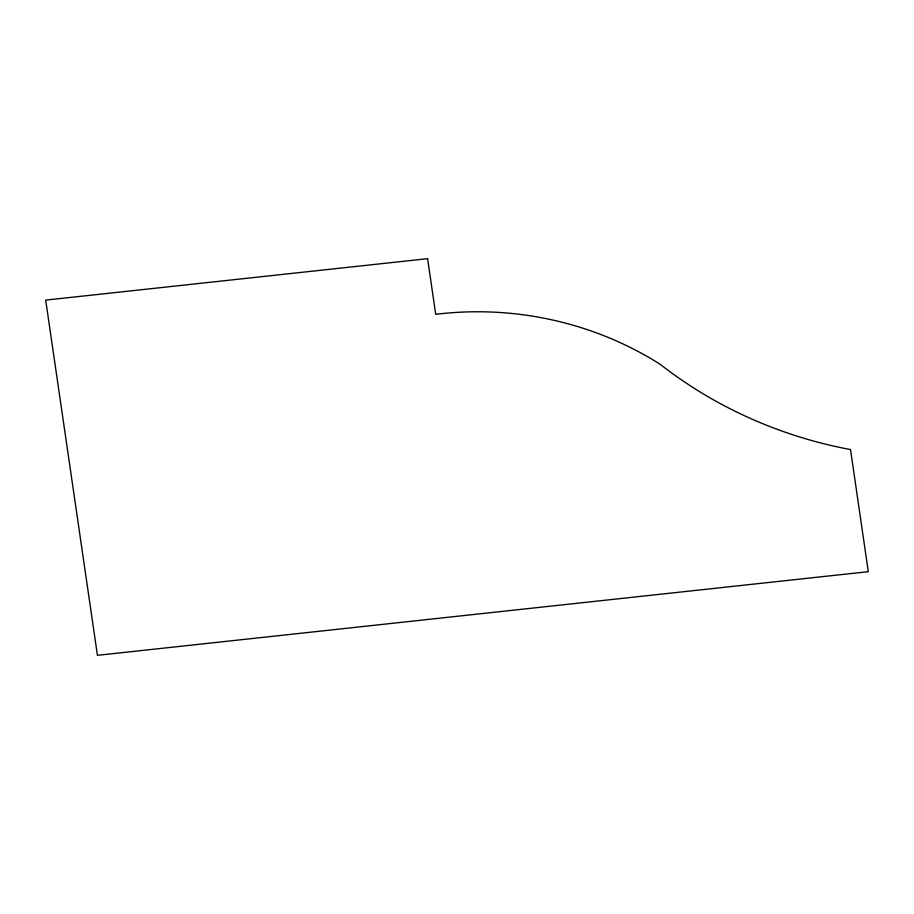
<?xml version="1.0" encoding="UTF-8"?>
<svg xmlns="http://www.w3.org/2000/svg" width="914" height="914" viewBox="0 0 914 914"><rect width="100%" height="100%" fill="white"/><g stroke="black" fill="none" stroke-linecap="round" stroke-linejoin="round"><path stroke-width="1.37" d="M427.592 258.673L45.7 300.112L97.432 655.327L868.3 571.673L850.523 449.574A417.367 383.332 5.5 0 1 660.308 364.378A317.878 291.954 5.5 0 0 435.704 314.325L427.592 258.673"/></g></svg>
